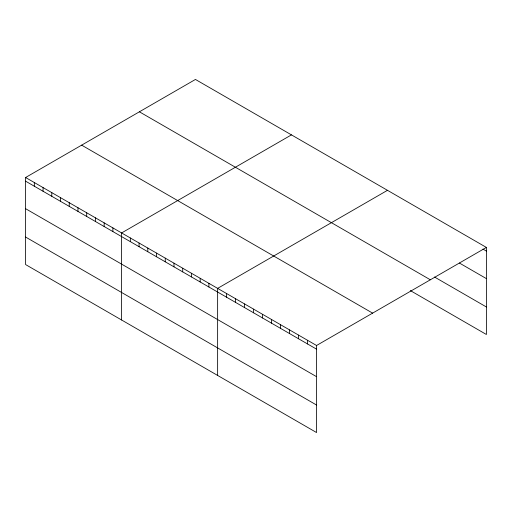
<?xml version="1.0" encoding="UTF-8"?>
<svg xmlns="http://www.w3.org/2000/svg" width="512" height="512" viewBox="0 0 512 512"><rect width="100%" height="100%" fill="white"/><g stroke="black" fill="none" stroke-linecap="round" stroke-linejoin="round"><path stroke-width="0.77" d="M25.6 177.504L316.557 345.491L316.557 432.55L25.6 264.57L25.6 177.504L195.443 79.45L486.4 247.43L486.4 334.496L410.304 290.56M291.456 134.88L121.613 232.941L121.613 320.006M387.475 190.317L217.632 288.371L217.632 375.437M316.557 345.491L486.4 247.43M482.944 249.101L486.4 251.098M459.418 263.04L486.4 278.618M434.515 277.018L486.4 306.976M139.392 111.808L430.349 279.789M81.651 145.146L372.608 313.126M25.6 181.178L316.557 349.158M25.6 208.698L316.557 376.678M25.6 237.05L316.557 405.03M307.565 340.294L307.565 343.968M298.573 335.104L298.573 338.771M289.574 329.914L289.574 333.581M280.582 324.717L280.582 328.39M271.59 319.526L271.59 323.194M262.598 314.336L262.598 318.003M253.606 309.146L253.606 312.813M244.608 303.949L244.608 307.622M235.616 298.758L235.616 302.426M226.624 293.568L226.624 297.235M208.902 283.334L208.902 287.002M200.173 278.298L200.173 281.965M191.443 273.254L191.443 276.928M182.714 268.218L182.714 271.885M173.99 263.174L173.99 266.848M165.261 258.138L165.261 261.805M156.531 253.101L156.531 256.768M147.802 248.058L147.802 251.725M139.072 243.021L139.072 246.688M130.342 237.978L130.342 241.651M112.89 227.898L112.89 231.571M104.16 222.861L104.16 226.528M95.43 217.824L95.43 221.491M86.701 212.781L86.701 216.454M77.971 207.744L77.971 211.411M69.242 202.701L69.242 206.374M60.512 197.664L60.512 201.331M51.789 192.627L51.789 196.294M43.059 187.584L43.059 191.251M34.33 182.547L34.33 186.214"/></g></svg>
